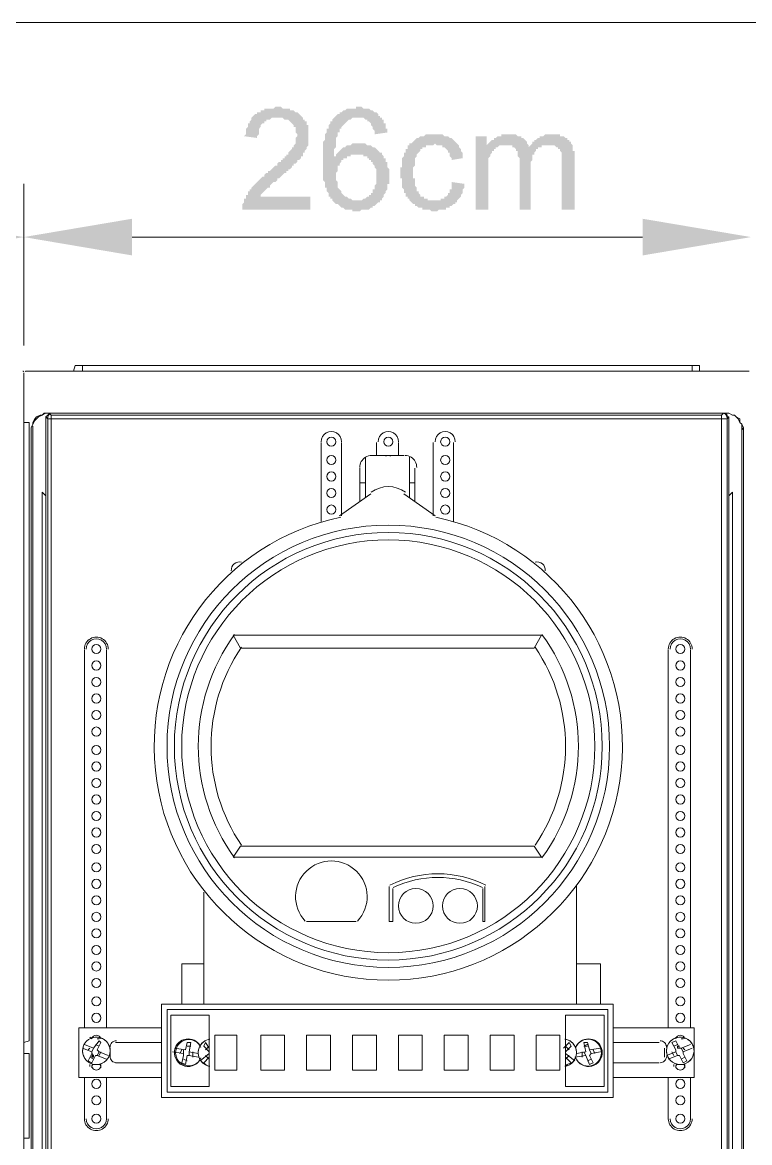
# Model space of a CAD drawing. Header units: millimetres. Extents: x -305 to 1353, y -289 to 1176.
# Drawn here: x 157.61 to 183.61, y 260.99 to 301.08 of the extents above; entities that cross this region are included whole.
import ezdxf

# ---------------------------------------------------------------- set-up
doc = ezdxf.new("R2010")
doc.units = ezdxf.units.MM
doc.header["$MEASUREMENT"] = 0
doc.layers.add('PDF3_0', color=7, linetype='Continuous')
doc.layers.add('PDF3_Cotas azul e laranja', color=7, linetype='Continuous', true_color=0x007eff)

msp = doc.modelspace()

# ---------------------------------------------------------------- hatches: boundary and pattern name
at = {"layer": 'PDF3_0', "true_color": 0xff7e00, "transparency": 33554559}
for points in [[(167.899, 294.84), (167.899, 294.381), (165.47, 294.381), (165.47, 294.446), (165.47, 294.512), (165.47, 294.578), (165.47, 294.578), (165.535, 294.643), (165.535, 294.709), (165.535, 294.709), (165.535, 294.775), (165.601, 294.775), (165.601, 294.84), (165.601, 294.906), (165.667, 294.906), (165.667, 294.972), (165.667, 295.037), (165.732, 295.037), (165.732, 295.103), (165.798, 295.103), (165.798, 295.169), (165.798, 295.169), (165.864, 295.234), (165.864, 295.234), (165.929, 295.3), (165.929, 295.3), (165.995, 295.366), (165.995, 295.366), (166.061, 295.431), (166.061, 295.431), (166.126, 295.497), (166.126, 295.497), (166.192, 295.563), (166.258, 295.563), (166.258, 295.628), (166.323, 295.694), (166.389, 295.694), (166.389, 295.76), (166.455, 295.76), (166.52, 295.825), (166.586, 295.891), (166.586, 295.891), (166.652, 295.957), (166.717, 295.957), (166.717, 296.022), (166.783, 296.088), (166.849, 296.088), (166.849, 296.154), (166.914, 296.154), (166.914, 296.219), (166.98, 296.219), (166.98, 296.285), (167.046, 296.285), (167.046, 296.351), (167.111, 296.351), (167.111, 296.416), (167.111, 296.416), (167.177, 296.482), (167.177, 296.482), (167.177, 296.482), (167.243, 296.548), (167.243, 296.613), (167.308, 296.613), (167.308, 296.679), (167.374, 296.745), (167.374, 296.81), (167.374, 296.81), (167.374, 296.876), (167.374, 296.942), (167.374, 296.942), (167.44, 297.007), (167.44, 297.007), (167.44, 297.073), (167.374, 297.139), (167.374, 297.204), (167.374, 297.204), (167.374, 297.27), (167.374, 297.336), (167.308, 297.336), (167.308, 297.401), (167.243, 297.467), (167.243, 297.467), (167.243, 297.467), (167.177, 297.533), (167.177, 297.533), (167.111, 297.598), (167.046, 297.598), (167.046, 297.598), (166.98, 297.598), (166.914, 297.664), (166.914, 297.664), (166.849, 297.664), (166.783, 297.664), (166.717, 297.664), (166.652, 297.664), (166.652, 297.664), (166.586, 297.664), (166.52, 297.664), (166.455, 297.598), (166.455, 297.598), (166.389, 297.598), (166.323, 297.598), (166.323, 297.533), (166.258, 297.533), (166.258, 297.467), (166.192, 297.467), (166.192, 297.467), (166.126, 297.401), (166.126, 297.336), (166.126, 297.336), (166.061, 297.27), (166.061, 297.204), (166.061, 297.204), (166.061, 297.139), (166.061, 297.073), (165.995, 297.007), (165.995, 297.007), (165.995, 296.942), (165.535, 297.007), (165.601, 297.073), (165.601, 297.073), (165.601, 297.139), (165.601, 297.204), (165.601, 297.27), (165.601, 297.27), (165.667, 297.336), (165.667, 297.401), (165.667, 297.467), (165.732, 297.467), (165.732, 297.533), (165.732, 297.533), (165.798, 297.598), (165.798, 297.664), (165.798, 297.664), (165.864, 297.73), (165.864, 297.73), (165.929, 297.795), (165.929, 297.795), (165.995, 297.795), (165.995, 297.861), (166.061, 297.861), (166.126, 297.861), (166.126, 297.927), (166.192, 297.927), (166.258, 297.927), (166.258, 297.992), (166.323, 297.992), (166.389, 297.992), (166.455, 297.992), (166.455, 297.992), (166.52, 297.992), (166.586, 297.992), (166.652, 298.058), (166.717, 298.058), (166.717, 298.058), (166.783, 298.058), (166.849, 298.058), (166.914, 297.992), (166.98, 297.992), (166.98, 297.992), (167.046, 297.992), (167.111, 297.992), (167.177, 297.992), (167.177, 297.927), (167.243, 297.927), (167.308, 297.927), (167.308, 297.927), (167.374, 297.861), (167.44, 297.861), (167.44, 297.861), (167.505, 297.795), (167.505, 297.795), (167.571, 297.73), (167.571, 297.73), (167.571, 297.73), (167.637, 297.664), (167.637, 297.598), (167.702, 297.598), (167.702, 297.533), (167.768, 297.533), (167.768, 297.467), (167.768, 297.401), (167.834, 297.401), (167.834, 297.336), (167.834, 297.27), (167.834, 297.27), (167.834, 297.204), (167.834, 297.139), (167.834, 297.073), (167.834, 297.007), (167.834, 297.007), (167.834, 297.007), (167.834, 296.942), (167.834, 296.876), (167.834, 296.81), (167.834, 296.81), (167.834, 296.745), (167.834, 296.679), (167.768, 296.613), (167.768, 296.613), (167.768, 296.548), (167.768, 296.548), (167.702, 296.482), (167.702, 296.416), (167.637, 296.416), (167.637, 296.351), (167.637, 296.285), (167.571, 296.285), (167.571, 296.219), (167.505, 296.154), (167.505, 296.154), (167.44, 296.154), (167.44, 296.088), (167.44, 296.088), (167.374, 296.022), (167.374, 296.022), (167.308, 296.022), (167.308, 295.957), (167.243, 295.957), (167.243, 295.891), (167.177, 295.825), (167.111, 295.825), (167.111, 295.76), (167.046, 295.76), (167.046, 295.694), (166.98, 295.694), (166.914, 295.628), (166.849, 295.563), (166.849, 295.563), (166.783, 295.497), (166.717, 295.497), (166.717, 295.431), (166.652, 295.366), (166.586, 295.366), (166.52, 295.3), (166.52, 295.3), (166.455, 295.234), (166.455, 295.169), (166.389, 295.169), (166.389, 295.169), (166.323, 295.103), (166.323, 295.103), (166.323, 295.103), (166.258, 295.037), (166.258, 295.037), (166.192, 294.972), (166.192, 294.972), (166.126, 294.906), (166.126, 294.84), (166.126, 294.84), (166.126, 294.84)], [(172.955, 295.366), (173.415, 295.3), (173.415, 295.234), (173.415, 295.169), (173.415, 295.169), (173.349, 295.103), (173.349, 295.037), (173.349, 294.972), (173.349, 294.972), (173.284, 294.906), (173.284, 294.84), (173.284, 294.84), (173.218, 294.775), (173.218, 294.775), (173.152, 294.709), (173.152, 294.643), (173.087, 294.643), (173.087, 294.578), (173.087, 294.578), (173.021, 294.578), (172.955, 294.512), (172.955, 294.512), (172.89, 294.512), (172.89, 294.446), (172.824, 294.446), (172.758, 294.446), (172.758, 294.381), (172.693, 294.381), (172.627, 294.381), (172.561, 294.381), (172.561, 294.381), (172.496, 294.381), (172.43, 294.315), (172.364, 294.315), (172.364, 294.315), (172.299, 294.315), (172.233, 294.315), (172.167, 294.381), (172.102, 294.381), (172.102, 294.381), (172.036, 294.381), (171.97, 294.381), (171.905, 294.381), (171.905, 294.446), (171.839, 294.446), (171.773, 294.446), (171.773, 294.446), (171.708, 294.512), (171.642, 294.512), (171.642, 294.578), (171.576, 294.578), (171.576, 294.578), (171.511, 294.643), (171.511, 294.643), (171.445, 294.709), (171.445, 294.709), (171.445, 294.775), (171.379, 294.775), (171.379, 294.84), (171.314, 294.84), (171.314, 294.906), (171.314, 294.972), (171.248, 294.972), (171.248, 295.037), (171.248, 295.103), (171.248, 295.103), (171.182, 295.169), (171.182, 295.234), (171.182, 295.234), (171.182, 295.3), (171.182, 295.366), (171.182, 295.431), (171.182, 295.497), (171.117, 295.497), (171.117, 295.563), (171.117, 295.628), (171.117, 295.694), (171.117, 295.76), (171.117, 295.825), (171.117, 295.891), (171.182, 295.891), (171.182, 295.957), (171.182, 296.022), (171.182, 296.088), (171.182, 296.088), (171.182, 296.154), (171.182, 296.219), (171.248, 296.285), (171.248, 296.285), (171.248, 296.351), (171.248, 296.416), (171.248, 296.416), (171.314, 296.416), (171.314, 296.482), (171.314, 296.548), (171.379, 296.548), (171.379, 296.613), (171.379, 296.679), (171.445, 296.679), (171.445, 296.745), (171.511, 296.745), (171.576, 296.81), (171.576, 296.81), (171.642, 296.876), (171.642, 296.876), (171.708, 296.942), (171.708, 296.942), (171.773, 296.942), (171.773, 296.942), (171.839, 297.007), (171.905, 297.007), (171.97, 297.007), (171.97, 297.007), (172.036, 297.073), (172.102, 297.073), (172.102, 297.073), (172.167, 297.073), (172.233, 297.073), (172.299, 297.073), (172.364, 297.073), (172.364, 297.073), (172.364, 297.073), (172.43, 297.073), (172.496, 297.073), (172.561, 297.073), (172.627, 297.073), (172.627, 297.073), (172.693, 297.007), (172.758, 297.007), (172.824, 297.007), (172.824, 297.007), (172.89, 296.942), (172.89, 296.942), (172.955, 296.942), (173.021, 296.876), (173.021, 296.876), (173.021, 296.876), (173.087, 296.81), (173.087, 296.81), (173.152, 296.745), (173.152, 296.745), (173.218, 296.679), (173.218, 296.679), (173.218, 296.613), (173.284, 296.548), (173.284, 296.548), (173.284, 296.482), (173.349, 296.416), (173.349, 296.351), (173.349, 296.351), (173.349, 296.285), (173.349, 296.219), (172.955, 296.154), (172.955, 296.219), (172.89, 296.285), (172.89, 296.351), (172.89, 296.416), (172.824, 296.416), (172.824, 296.482), (172.824, 296.482), (172.758, 296.548), (172.758, 296.548), (172.758, 296.548), (172.693, 296.613), (172.627, 296.613), (172.627, 296.679), (172.561, 296.679), (172.496, 296.679), (172.496, 296.679), (172.43, 296.679), (172.364, 296.745), (172.364, 296.745), (172.299, 296.679), (172.233, 296.679), (172.233, 296.679), (172.167, 296.679), (172.102, 296.679), (172.036, 296.679), (172.036, 296.613), (171.97, 296.613), (171.905, 296.613), (171.905, 296.548), (171.839, 296.548), (171.839, 296.482), (171.839, 296.482), (171.773, 296.416), (171.773, 296.416), (171.708, 296.351), (171.708, 296.351), (171.708, 296.285), (171.708, 296.285), (171.642, 296.219), (171.642, 296.154), (171.642, 296.154), (171.642, 296.088), (171.642, 296.022), (171.642, 295.957), (171.576, 295.891), (171.576, 295.825), (171.576, 295.76), (171.576, 295.76), (171.576, 295.694), (171.576, 295.628), (171.576, 295.563), (171.576, 295.497), (171.642, 295.497), (171.642, 295.431), (171.642, 295.366), (171.642, 295.3), (171.642, 295.234), (171.642, 295.234), (171.708, 295.169), (171.708, 295.103), (171.708, 295.103), (171.708, 295.037), (171.773, 295.037), (171.773, 294.972), (171.773, 294.972), (171.773, 294.972), (171.839, 294.906), (171.839, 294.84), (171.905, 294.84), (171.97, 294.84), (171.97, 294.775), (172.036, 294.775), (172.102, 294.775), (172.102, 294.709), (172.167, 294.709), (172.233, 294.709), (172.233, 294.709), (172.299, 294.709), (172.299, 294.709), (172.364, 294.709), (172.43, 294.709), (172.496, 294.709), (172.561, 294.709), (172.561, 294.775), (172.627, 294.775), (172.693, 294.775), (172.693, 294.84), (172.758, 294.84), (172.758, 294.84), (172.824, 294.906), (172.824, 294.906), (172.824, 294.972), (172.89, 294.972), (172.89, 295.037), (172.89, 295.103), (172.955, 295.103), (172.955, 295.169), (172.955, 295.234), (172.955, 295.3), (172.955, 295.366), (172.955, 295.366)], [(173.809, 294.381), (173.809, 297.007), (174.203, 297.007), (174.203, 296.679), (174.203, 296.679), (174.269, 296.745), (174.269, 296.745), (174.334, 296.81), (174.334, 296.81), (174.4, 296.876), (174.466, 296.876), (174.466, 296.942), (174.531, 296.942), (174.531, 296.942), (174.597, 297.007), (174.597, 297.007), (174.663, 297.007), (174.728, 297.007), (174.728, 297.073), (174.794, 297.073), (174.86, 297.073), (174.925, 297.073), (174.925, 297.073), (174.991, 297.073), (175.057, 297.073), (175.122, 297.073), (175.188, 297.073), (175.188, 297.073), (175.254, 297.073), (175.319, 297.007), (175.319, 297.007), (175.385, 297.007), (175.451, 297.007), (175.451, 296.942), (175.451, 296.942), (175.516, 296.942), (175.582, 296.876), (175.582, 296.876), (175.648, 296.81), (175.648, 296.81), (175.648, 296.745), (175.713, 296.679), (175.713, 296.679), (175.713, 296.613), (175.779, 296.679), (175.779, 296.679), (175.845, 296.745), (175.845, 296.81), (175.91, 296.81), (175.91, 296.876), (175.976, 296.876), (176.042, 296.942), (176.042, 296.942), (176.107, 296.942), (176.107, 297.007), (176.173, 297.007), (176.239, 297.007), (176.239, 297.007), (176.304, 297.073), (176.37, 297.073), (176.37, 297.073), (176.436, 297.073), (176.501, 297.073), (176.567, 297.073), (176.567, 297.073), (176.633, 297.073), (176.633, 297.073), (176.698, 297.073), (176.764, 297.073), (176.83, 297.073), (176.83, 297.007), (176.895, 297.007), (176.961, 297.007), (176.961, 297.007), (177.027, 296.942), (177.092, 296.942), (177.092, 296.876), (177.158, 296.876), (177.158, 296.876), (177.158, 296.81), (177.224, 296.81), (177.224, 296.745), (177.224, 296.745), (177.289, 296.679), (177.289, 296.613), (177.289, 296.613), (177.289, 296.548), (177.289, 296.482), (177.355, 296.482), (177.355, 296.416), (177.355, 296.351), (177.355, 296.285), (177.355, 296.219), (177.355, 296.219), (177.355, 294.381), (176.895, 294.381), (176.895, 296.022), (176.895, 296.088), (176.895, 296.154), (176.895, 296.219), (176.895, 296.285), (176.895, 296.351), (176.895, 296.351), (176.895, 296.416), (176.895, 296.416), (176.83, 296.482), (176.83, 296.548), (176.764, 296.548), (176.764, 296.613), (176.698, 296.613), (176.698, 296.613), (176.698, 296.613), (176.633, 296.679), (176.567, 296.679), (176.501, 296.679), (176.501, 296.679), (176.436, 296.679), (176.37, 296.679), (176.37, 296.679), (176.304, 296.679), (176.239, 296.679), (176.173, 296.679), (176.173, 296.613), (176.107, 296.613), (176.042, 296.613), (176.042, 296.548), (175.976, 296.548), (175.976, 296.482), (175.976, 296.482), (175.91, 296.416), (175.91, 296.416), (175.91, 296.351), (175.845, 296.351), (175.845, 296.285), (175.845, 296.219), (175.845, 296.219), (175.845, 296.154), (175.779, 296.088), (175.779, 296.022), (175.779, 295.957), (175.779, 295.891), (175.779, 294.381), (175.385, 294.381), (175.385, 296.088), (175.385, 296.154), (175.385, 296.219), (175.319, 296.285), (175.319, 296.351), (175.319, 296.351), (175.319, 296.416), (175.319, 296.482), (175.254, 296.482), (175.254, 296.548), (175.254, 296.548), (175.254, 296.548), (175.188, 296.613), (175.122, 296.613), (175.122, 296.679), (175.057, 296.679), (174.991, 296.679), (174.991, 296.679), (174.925, 296.679), (174.925, 296.679), (174.86, 296.679), (174.794, 296.679), (174.728, 296.679), (174.728, 296.679), (174.663, 296.679), (174.597, 296.613), (174.531, 296.613), (174.531, 296.613), (174.531, 296.548), (174.466, 296.548), (174.466, 296.482), (174.4, 296.482), (174.4, 296.416), (174.334, 296.351), (174.334, 296.351), (174.334, 296.285), (174.334, 296.285), (174.269, 296.219), (174.269, 296.219), (174.269, 296.154), (174.269, 296.088), (174.269, 296.022), (174.269, 296.022), (174.269, 295.957), (174.269, 295.891), (174.269, 295.825), (174.269, 295.76), (174.269, 295.76), (174.269, 294.381)]]:
    msp.add_hatch(color=30, dxfattribs=at).paths.add_polyline_path(points)
h = msp.add_hatch(color=30, dxfattribs=at)
h.paths.add_polyline_path([(170.657, 297.139), (170.197, 297.073), (170.197, 297.139), (170.197, 297.204), (170.132, 297.27), (170.132, 297.336), (170.132, 297.336), (170.066, 297.401), (170.066, 297.401), (170.066, 297.467), (170.066, 297.467), (170, 297.533), (169.935, 297.533), (169.935, 297.598), (169.869, 297.598), (169.869, 297.598), (169.803, 297.664), (169.738, 297.664), (169.672, 297.664), (169.672, 297.664), (169.606, 297.664), (169.606, 297.664), (169.541, 297.664), (169.475, 297.664), (169.475, 297.664), (169.409, 297.664), (169.344, 297.598), (169.278, 297.598), (169.278, 297.598), (169.212, 297.533), (169.212, 297.533), (169.212, 297.533), (169.147, 297.467), (169.147, 297.467), (169.081, 297.401), (169.081, 297.401), (169.015, 297.336), (169.015, 297.27), (168.95, 297.27), (168.95, 297.204), (168.95, 297.139), (168.884, 297.139), (168.884, 297.073), (168.884, 297.073), (168.884, 297.007), (168.884, 297.007), (168.818, 296.942), (168.818, 296.876), (168.818, 296.876), (168.818, 296.81), (168.818, 296.745), (168.818, 296.745), (168.818, 296.679), (168.818, 296.613), (168.753, 296.548), (168.753, 296.482), (168.753, 296.416), (168.753, 296.351), (168.753, 296.351), (168.753, 296.285), (168.818, 296.285), (168.818, 296.351), (168.884, 296.416), (168.884, 296.416), (168.95, 296.482), (168.95, 296.482), (169.015, 296.548), (169.015, 296.548), (169.081, 296.613), (169.147, 296.613), (169.147, 296.613), (169.212, 296.679), (169.278, 296.679), (169.278, 296.679), (169.344, 296.679), (169.409, 296.745), (169.475, 296.745), (169.475, 296.745), (169.541, 296.745), (169.606, 296.745), (169.672, 296.745), (169.672, 296.745), (169.672, 296.745), (169.738, 296.745), (169.803, 296.745), (169.869, 296.745), (169.869, 296.745), (169.935, 296.679), (170, 296.679), (170, 296.679), (170.066, 296.679), (170.132, 296.613), (170.132, 296.613), (170.197, 296.613), (170.263, 296.548), (170.263, 296.548), (170.329, 296.482), (170.329, 296.482), (170.394, 296.416), (170.394, 296.416), (170.46, 296.416), (170.46, 296.351), (170.526, 296.285), (170.526, 296.285), (170.526, 296.219), (170.591, 296.219), (170.591, 296.154), (170.591, 296.088), (170.657, 296.088), (170.657, 296.022), (170.657, 295.957), (170.657, 295.891), (170.657, 295.891), (170.723, 295.825), (170.723, 295.76), (170.723, 295.694), (170.723, 295.694), (170.723, 295.628), (170.723, 295.563), (170.723, 295.497), (170.723, 295.497), (170.723, 295.431), (170.723, 295.366), (170.723, 295.3), (170.657, 295.3), (170.657, 295.234), (170.657, 295.169), (170.657, 295.103), (170.657, 295.103), (170.591, 295.037), (170.591, 294.972), (170.591, 294.972), (170.591, 294.972), (170.526, 294.906), (170.526, 294.84), (170.46, 294.775), (170.46, 294.775), (170.46, 294.709), (170.394, 294.709), (170.394, 294.643), (170.329, 294.643), (170.263, 294.578), (170.263, 294.578), (170.197, 294.512), (170.197, 294.512), (170.132, 294.512), (170.132, 294.446), (170.066, 294.446), (170.066, 294.446), (170, 294.381), (169.935, 294.381), (169.869, 294.381), (169.869, 294.381), (169.803, 294.381), (169.738, 294.381), (169.672, 294.315), (169.672, 294.315), (169.606, 294.315), (169.606, 294.315), (169.541, 294.315), (169.475, 294.315), (169.409, 294.315), (169.409, 294.381), (169.344, 294.381), (169.278, 294.381), (169.212, 294.381), (169.212, 294.381), (169.147, 294.381), (169.081, 294.446), (169.081, 294.446), (169.015, 294.446), (168.95, 294.512), (168.95, 294.512), (168.884, 294.578), (168.884, 294.578), (168.818, 294.578), (168.753, 294.643), (168.753, 294.643), (168.687, 294.709), (168.687, 294.775), (168.621, 294.775), (168.621, 294.775), (168.621, 294.84), (168.556, 294.84), (168.556, 294.906), (168.556, 294.972), (168.556, 294.972), (168.49, 295.037), (168.49, 295.037), (168.49, 295.103), (168.49, 295.169), (168.424, 295.169), (168.424, 295.234), (168.424, 295.3), (168.424, 295.3), (168.424, 295.366), (168.359, 295.431), (168.359, 295.497), (168.359, 295.497), (168.359, 295.563), (168.359, 295.628), (168.359, 295.694), (168.359, 295.76), (168.359, 295.825), (168.359, 295.891), (168.359, 295.957), (168.359, 295.957), (168.359, 296.022), (168.359, 296.088), (168.359, 296.154), (168.359, 296.219), (168.359, 296.285), (168.359, 296.351), (168.359, 296.416), (168.359, 296.482), (168.359, 296.548), (168.359, 296.548), (168.359, 296.613), (168.359, 296.679), (168.359, 296.745), (168.359, 296.81), (168.359, 296.81), (168.424, 296.876), (168.424, 296.942), (168.424, 297.007), (168.424, 297.007), (168.424, 297.073), (168.49, 297.139), (168.49, 297.139), (168.49, 297.204), (168.49, 297.27), (168.556, 297.27), (168.556, 297.336), (168.556, 297.401), (168.556, 297.401), (168.621, 297.467), (168.621, 297.467), (168.621, 297.533), (168.687, 297.533), (168.687, 297.598), (168.687, 297.598), (168.687, 297.598), (168.753, 297.664), (168.753, 297.664), (168.818, 297.73), (168.818, 297.73), (168.884, 297.795), (168.95, 297.795), (168.95, 297.861), (169.015, 297.861), (169.015, 297.861), (169.081, 297.927), (169.147, 297.927), (169.147, 297.927), (169.212, 297.992), (169.278, 297.992), (169.278, 297.992), (169.344, 297.992), (169.409, 297.992), (169.475, 297.992), (169.541, 297.992), (169.541, 298.058), (169.606, 298.058), (169.606, 298.058), (169.672, 298.058), (169.738, 298.058), (169.803, 297.992), (169.869, 297.992), (169.869, 297.992), (169.935, 297.992), (170, 297.992), (170, 297.992), (170.066, 297.927), (170.132, 297.927), (170.132, 297.927), (170.197, 297.861), (170.263, 297.861), (170.263, 297.861), (170.329, 297.795), (170.329, 297.795), (170.329, 297.73), (170.394, 297.73), (170.394, 297.664), (170.46, 297.664), (170.46, 297.598), (170.526, 297.598), (170.526, 297.533), (170.526, 297.467), (170.591, 297.467), (170.591, 297.401), (170.591, 297.336), (170.591, 297.27), (170.657, 297.27), (170.657, 297.204), (170.657, 297.139), (170.657, 297.139)], flags=0)
h.paths.add_polyline_path([(168.818, 295.563), (168.818, 295.497), (168.818, 295.497), (168.818, 295.431), (168.884, 295.366), (168.884, 295.3), (168.884, 295.3), (168.884, 295.234), (168.884, 295.169), (168.95, 295.103), (168.95, 295.103), (168.95, 295.103), (169.015, 295.037), (169.015, 294.972), (169.015, 294.972), (169.081, 294.906), (169.081, 294.906), (169.147, 294.84), (169.212, 294.84), (169.212, 294.84), (169.278, 294.775), (169.278, 294.775), (169.344, 294.775), (169.409, 294.709), (169.409, 294.709), (169.475, 294.709), (169.541, 294.709), (169.606, 294.709), (169.606, 294.709), (169.672, 294.709), (169.738, 294.709), (169.738, 294.709), (169.803, 294.775), (169.869, 294.775), (169.869, 294.775), (169.935, 294.84), (170, 294.84), (170, 294.906), (170.066, 294.906), (170.066, 294.906), (170.066, 294.972), (170.132, 294.972), (170.132, 295.037), (170.132, 295.103), (170.197, 295.103), (170.197, 295.169), (170.197, 295.234), (170.197, 295.234), (170.263, 295.3), (170.263, 295.366), (170.263, 295.431), (170.263, 295.497), (170.263, 295.497), (170.263, 295.563), (170.263, 295.628), (170.263, 295.628), (170.263, 295.694), (170.263, 295.76), (170.263, 295.825), (170.197, 295.891), (170.197, 295.891), (170.197, 295.957), (170.132, 296.022), (170.132, 296.022), (170.132, 296.088), (170.066, 296.088), (170.066, 296.154), (170, 296.154), (170, 296.219), (169.935, 296.219), (169.935, 296.285), (169.869, 296.285), (169.803, 296.285), (169.803, 296.351), (169.738, 296.351), (169.672, 296.351), (169.606, 296.351), (169.606, 296.351), (169.541, 296.351), (169.475, 296.351), (169.475, 296.351), (169.409, 296.351), (169.344, 296.351), (169.344, 296.285), (169.278, 296.285), (169.212, 296.285), (169.212, 296.219), (169.147, 296.219), (169.081, 296.219), (169.081, 296.154), (169.015, 296.154), (169.015, 296.088), (169.015, 296.088), (168.95, 296.022), (168.95, 295.957), (168.884, 295.957), (168.884, 295.891), (168.884, 295.825), (168.884, 295.825), (168.884, 295.76), (168.818, 295.694), (168.818, 295.628), (168.818, 295.628), (168.818, 295.563)], flags=0)

# ---------------------------------------------------------------- linework, layer by layer
at = {"layer": 'PDF3_0', "lineweight": 5}
for points in [[(159.428, 288.602), (159.494, 288.799), (159.757, 288.799), (159.757, 288.602)], [(181.558, 288.799), (159.757, 288.799)], [(181.558, 288.602), (181.558, 288.799), (181.82, 288.799), (181.82, 288.602)], [(157.721, 288.602), (183.593, 288.602)], [(182.674, 287.092), (158.575, 287.092), (158.509, 287.026), (158.443, 286.961)], [(158.509, 287.092), (182.805, 287.092), (182.871, 287.092), (183.002, 287.026), (183.068, 287.026), (183.134, 286.961), (183.265, 286.895), (183.265, 286.764), (183.331, 286.698), (183.396, 286.567), (183.396, 286.501), (183.396, 236.858)], [(158.575, 287.092), (158.64, 287.026), (182.608, 287.026), (182.674, 287.092), (182.74, 287.092), (182.805, 287.026), (182.805, 286.961), (182.871, 286.961)], [(183.396, 286.501), (183.331, 286.567), (183.331, 286.698), (183.265, 286.764), (183.199, 286.895), (183.134, 286.961), (183.068, 287.026), (183.002, 287.026), (182.871, 287.092), (182.74, 287.092)], [(157.655, 264.569), (157.852, 264.634), (157.852, 286.764), (157.655, 286.764)], [(158.509, 286.895), (158.64, 286.895), (158.64, 253.471)], [(182.608, 251.567), (182.608, 286.895), (158.64, 286.895), (158.64, 287.026)], [(182.805, 286.895), (182.608, 286.895), (182.608, 287.026)], [(182.871, 284.137), (182.871, 286.961), (182.805, 286.895), (182.805, 251.567)], [(157.918, 286.501), (157.918, 236.858)], [(157.984, 286.632), (157.984, 236.924)], [(183.331, 286.632), (183.331, 236.924)], [(168.293, 286.041), (168.293, 283.218)], [(169.015, 283.415), (169.015, 286.041)], [(170.263, 286.041), (170.263, 285.582)], [(171.051, 285.582), (171.051, 286.041)], [(172.299, 286.041), (172.299, 283.415)], [(173.021, 283.218), (173.021, 286.041)], [(170.066, 285.582), (171.248, 285.582)], [(170.657, 285.582), (170.591, 285.582)], [(171.445, 285.516), (171.445, 284.597)], [(169.672, 285.122), (169.672, 284.597)], [(171.642, 285.122), (171.642, 284.597)], [(158.443, 238.171), (158.443, 284.137), (158.312, 284.268), (158.312, 238.171)], [(183.002, 284.268), (183.002, 238.171), (183.002, 237.974), (182.937, 237.843), (182.805, 237.646), (182.74, 237.515), (182.608, 237.383), (182.411, 237.318), (182.214, 237.252), (182.083, 237.252), (159.231, 237.252), (159.034, 237.252), (158.903, 237.318), (158.706, 237.383), (158.575, 237.515), (158.443, 237.646), (158.378, 237.843), (158.312, 237.974), (158.312, 238.171), (158.312, 284.268)], [(158.312, 284.268), (158.312, 284.268)], [(169.869, 284.071), (169.869, 284.597), (169.672, 284.597), (169.672, 283.94)], [(171.642, 283.94), (171.642, 284.597), (171.445, 284.597), (171.445, 284.071)], [(183.002, 238.171), (183.002, 284.268), (182.871, 284.137), (182.871, 238.171)], [(158.443, 284.137), (158.443, 284.137)], [(168.95, 283.415), (170.066, 284.203)], [(171.248, 284.203), (172.364, 283.415)], [(182.871, 284.137), (182.871, 284.137)], [(160.61, 278.621), (160.61, 278.621)], [(180.704, 278.621), (180.704, 278.621)], [(181.492, 278.621), (181.492, 278.621)], [(177.421, 270.216), (177.421, 265.948)], [(164.091, 265.948), (164.091, 269.953)], [(170.854, 270.085), (170.854, 268.903), (170.723, 268.903), (170.723, 270.15)], [(174.137, 270.15), (174.137, 268.903), (174.072, 268.903), (174.072, 270.085)], [(169.541, 268.903), (167.768, 268.903)], [(164.091, 267.392), (163.303, 267.392), (163.303, 265.948)], [(177.421, 267.392), (178.274, 267.392), (178.274, 265.948)], [(162.58, 265.094), (159.625, 265.094), (159.625, 263.321), (162.58, 263.321)], [(178.734, 263.321), (181.623, 263.321), (181.623, 265.094), (178.734, 265.094)], [(160.676, 264.109), (160.348, 264.24), (160.282, 264.306), (160.413, 264.569), (160.348, 264.634), (160.151, 264.372), (159.822, 264.503)], [(160.085, 264.766), (160.085, 264.7), (160.019, 264.766)], [(160.282, 264.7), (160.348, 264.7), (160.348, 264.766), (160.348, 264.7)], [(180.638, 264.109), (180.967, 264.24), (180.967, 264.306), (180.835, 264.569), (180.967, 264.634), (181.098, 264.372), (181.164, 264.372), (181.492, 264.503)], [(181.164, 264.7), (181.229, 264.7), (181.229, 264.766), (181.229, 264.7)], [(181.229, 264.7), (181.229, 264.7)], [(160.61, 263.978), (160.282, 264.109), (160.216, 264.109), (160.085, 263.846), (159.954, 263.912), (160.085, 264.175), (160.085, 264.24), (159.757, 264.372)], [(159.954, 264.306), (160.019, 264.372)], [(160.151, 264.372), (160.085, 264.24)], [(160.348, 264.437), (160.216, 264.503)], [(160.282, 264.109), (160.348, 264.24)], [(160.413, 264.24), (160.348, 264.109)], [(160.742, 264.372), (160.742, 264.043)], [(162.58, 264.569), (160.939, 264.569)], [(162.974, 264.24), (163.368, 264.175), (163.368, 264.109), (163.303, 263.846), (163.434, 263.781), (163.5, 264.109), (163.565, 264.109), (163.894, 264.043)], [(163.04, 264.372), (163.434, 264.306), (163.5, 264.569), (163.631, 264.569), (163.565, 264.24), (163.894, 264.175)], [(163.237, 264.175), (163.303, 264.306)], [(163.368, 264.306), (163.368, 264.175)], [(163.434, 264.306), (163.434, 264.306)], [(163.631, 264.437), (163.5, 264.437), (163.565, 264.437)], [(163.565, 264.24), (163.565, 264.24)], [(163.565, 264.109), (163.565, 264.24)], [(163.697, 264.24), (163.697, 264.043)], [(164.288, 264.372), (164.156, 264.569), (164.091, 264.437), (164.288, 264.24), (164.288, 264.175), (163.959, 263.912)], [(164.288, 264.437), (164.156, 264.306)], [(176.961, 264.372), (177.158, 264.569), (177.224, 264.437), (177.027, 264.24), (177.027, 264.175), (177.355, 263.912)], [(177.158, 264.306), (177.027, 264.437)], [(178.274, 264.24), (177.946, 264.175), (177.88, 264.109), (178.012, 263.846), (177.88, 263.781), (177.749, 264.109), (177.355, 264.043)], [(178.274, 264.372), (177.88, 264.306), (177.815, 264.569), (177.683, 264.569), (177.749, 264.24), (177.421, 264.175)], [(177.618, 264.043), (177.618, 264.24)], [(177.815, 264.437), (177.683, 264.437)], [(177.683, 264.24), (177.749, 264.109)], [(177.946, 264.175), (177.88, 264.306)], [(178.012, 264.306), (178.077, 264.175)], [(180.376, 264.569), (178.734, 264.569)], [(180.573, 264.043), (180.573, 264.372)], [(180.704, 263.978), (181.032, 264.109), (181.098, 264.109), (181.229, 263.846), (181.361, 263.912), (181.229, 264.175), (181.229, 264.24), (181.558, 264.372)], [(180.901, 264.109), (180.835, 264.24)], [(181.032, 264.503), (180.901, 264.437)], [(180.967, 264.24), (181.032, 264.109)], [(181.098, 264.372), (181.032, 264.372), (181.032, 264.437), (181.098, 264.437), (181.032, 264.437)], [(181.032, 264.437), (181.032, 264.437)], [(181.229, 264.24), (181.164, 264.372)], [(181.229, 264.372), (181.295, 264.306)], [(157.655, 264.175), (157.852, 264.175), (157.852, 261.154), (157.655, 261.154)], [(160.019, 264.043), (160.151, 263.978)], [(160.085, 264.175), (160.151, 264.109), (160.151, 264.043), (160.085, 264.109), (160.085, 264.043), (160.151, 264.043)], [(160.939, 263.846), (162.58, 263.846)], [(163.368, 263.978), (163.5, 263.912)], [(164.288, 264.043), (164.091, 263.846), (164.156, 263.781), (164.288, 263.715)], [(164.288, 263.978), (164.156, 264.109)], [(164.288, 264.175), (164.288, 264.109)], [(177.027, 264.109), (177.027, 264.175)], [(177.158, 264.109), (177.027, 263.978)], [(177.027, 264.043), (177.224, 263.846), (177.092, 263.781), (177.027, 263.715)], [(177.749, 264.109), (177.749, 264.109)], [(177.815, 263.912), (177.946, 263.978)], [(178.734, 263.846), (180.376, 263.846)], [(181.164, 263.978), (181.295, 264.043)], [(160.019, 263.781), (160.019, 263.715)], [(180.901, 263.781), (180.901, 263.715)], [(160.61, 261.811), (160.61, 261.811)]]:
    msp.add_lwpolyline(points, dxfattribs=at)
for points in [[(157.655, 236.661), (157.655, 288.537)], [(157.918, 286.501), (157.918, 286.567), (157.984, 286.698), (157.984, 286.764), (158.049, 286.895), (158.115, 286.961), (158.246, 287.026), (158.312, 287.026), (158.443, 287.092), (158.509, 287.092), (158.378, 287.092), (158.312, 287.026), (158.181, 286.961), (158.115, 286.895), (158.049, 286.829), (157.984, 286.698), (157.918, 286.567)], [(176.173, 279.146), (175.91, 278.687), (165.404, 278.687), (165.141, 279.146)], [(159.822, 265.094), (159.822, 278.621)], [(160.61, 278.621), (160.61, 265.094)], [(180.704, 265.094), (180.704, 278.621)], [(181.492, 278.621), (181.492, 265.094)], [(165.404, 271.595), (175.91, 271.595), (176.173, 271.201), (165.141, 271.201)], [(162.58, 262.599), (162.58, 265.948), (178.734, 265.948), (178.734, 262.599)], [(178.537, 265.751), (162.777, 265.751), (162.777, 262.796), (178.537, 262.796)], [(164.288, 265.554), (164.288, 262.993), (162.909, 262.993), (162.909, 265.554)], [(177.027, 262.993), (177.027, 265.554), (178.406, 265.554), (178.406, 262.993)], [(164.485, 263.584), (164.485, 264.831), (165.273, 264.831), (165.273, 263.584)], [(166.98, 264.831), (166.98, 263.584), (166.126, 263.584), (166.126, 264.831)], [(168.621, 263.584), (167.768, 263.584), (167.768, 264.831), (168.621, 264.831)], [(169.409, 264.831), (170.263, 264.831), (170.263, 263.584), (169.409, 263.584)], [(171.905, 264.831), (171.905, 263.584), (171.051, 263.584), (171.051, 264.831)], [(172.693, 263.584), (172.693, 264.831), (173.546, 264.831), (173.546, 263.584)], [(175.188, 263.584), (174.334, 263.584), (174.334, 264.831), (175.188, 264.831)], [(176.83, 264.831), (176.83, 263.584), (175.976, 263.584), (175.976, 264.831)], [(180.967, 264.7), (180.967, 264.766)], [(159.822, 261.811), (159.822, 263.321)], [(160.61, 263.321), (160.61, 261.811)], [(180.704, 261.811), (180.704, 263.321)], [(181.492, 263.321), (181.492, 261.811)]]:
    msp.add_lwpolyline(points, close=True, dxfattribs=at)
for points in [[(158.509, 238.532, 0.340424), (158.64, 238.368), (158.64, 238.5), (158.509, 238.5), (158.509, 247.561), (158.509, 286.895), (158.443, 286.961), (158.443, 284.137)], [(169.672, 285.155, -0.258799), (169.869, 285.516), (169.869, 284.597)], [(171.708, 285.155, 0.258753), (171.507, 285.517, 0.140404), (171.281, 285.582)], [(160.656, 263.996, 0.072957), (160.719, 264.125, 0.86362), (159.842, 264.551, 0.072957), (159.78, 264.422, 0.86362), (160.656, 263.996)], [(164.312, 263.721, -0.179017), (164.013, 263.887, -0.589021), (164.31, 264.694, 0.539876), (163.97, 263.944, 0.073301), (164.063, 263.836)], [(177.251, 263.836, 0.073301), (177.344, 263.944, 0.540092), (177.004, 264.694, -0.589122), (177.302, 263.886, -0.179301), (177.002, 263.721)], [(181.6, 264.422, 0.072957), (181.538, 264.551, 0.863582), (180.661, 264.125, 0.073266), (180.724, 263.996, 0.86362), (181.6, 264.422)], [(160.086, 263.666, -0.250139), (160.135, 263.8, 0.179636), (160.086, 263.697)], [(160.413, 263.666, 0.250139), (160.364, 263.8, -0.179636), (160.413, 263.715), (160.413, 263.781)], [(180.967, 263.697, -0.179543), (181.026, 263.809, 0.250139), (180.967, 263.666)], [(181.294, 263.666, 0.250139), (181.245, 263.8, -0.179358), (181.295, 263.715), (181.295, 263.781)]]:
    msp.add_lwpolyline(points, format="xyb", dxfattribs=at)
for points in [[(163.988, 264.394, 0.671252), (163.077, 264.394, 0.07325), (163.042, 264.255, 0.863665), (163.988, 264.021, -4.846854)], [(177.392, 264.021, 0.863597), (178.338, 264.255, 0.073242), (178.303, 264.394, 0.670836), (177.392, 264.394, -4.93259)]]:
    msp.add_lwpolyline(points, format="xyb", close=True, dxfattribs=at)
for centre, radius in [((168.654, 286.074), 0.164), ((168.654, 286.074), 0.164), ((170.69, 286.074), 0.164), ((170.69, 286.074), 0.164), ((172.726, 286.074), 0.164), ((172.726, 286.074), 0.164), ((168.654, 285.417), 0.164), ((168.654, 285.417), 0.164), ((172.726, 285.417), 0.164), ((172.726, 285.417), 0.164), ((168.654, 284.826), 0.164), ((168.654, 284.826), 0.164), ((172.726, 284.826), 0.164), ((172.726, 284.826), 0.164), ((168.654, 284.235), 0.164), ((168.654, 284.235), 0.164), ((172.726, 284.235), 0.164), ((172.726, 284.235), 0.164), ((168.654, 283.644), 0.164), ((168.654, 283.644), 0.164), ((172.726, 283.644), 0.164), ((172.726, 283.644), 0.164), ((170.69, 275.174), 7.913), ((170.69, 275.174), 7.65), ((170.69, 275.174), 7.387), ((160.249, 278.654), 0.164), ((160.249, 278.654), 0.164), ((181.131, 278.654), 0.164), ((181.131, 278.654), 0.164), ((160.249, 278.063), 0.164), ((160.249, 278.063), 0.164), ((181.131, 278.063), 0.164), ((181.131, 278.063), 0.164), ((160.249, 277.472), 0.164), ((160.249, 277.472), 0.164), ((181.131, 277.472), 0.164), ((181.131, 277.472), 0.164), ((160.249, 276.881), 0.164), ((160.249, 276.881), 0.164), ((181.131, 276.881), 0.164), ((181.131, 276.881), 0.164), ((160.249, 276.29), 0.164), ((160.249, 276.29), 0.164), ((181.131, 276.29), 0.164), ((181.131, 276.29), 0.164), ((160.249, 275.699), 0.164), ((160.249, 275.699), 0.164), ((181.131, 275.699), 0.164), ((181.131, 275.699), 0.164), ((160.249, 275.042), 0.164), ((160.249, 275.042), 0.164), ((181.131, 275.042), 0.164), ((181.131, 275.042), 0.164), ((160.249, 274.451), 0.164), ((160.249, 274.451), 0.164), ((181.131, 274.451), 0.164), ((181.131, 274.451), 0.164), ((160.249, 273.86), 0.164), ((160.249, 273.86), 0.164), ((181.131, 273.86), 0.164), ((181.131, 273.86), 0.164), ((160.249, 273.269), 0.164), ((160.249, 273.269), 0.164), ((181.131, 273.269), 0.164), ((181.131, 273.269), 0.164), ((160.249, 272.678), 0.164), ((160.249, 272.678), 0.164), ((181.131, 272.678), 0.164), ((181.131, 272.678), 0.164), ((160.249, 272.087), 0.164), ((160.249, 272.087), 0.164), ((181.131, 272.087), 0.164), ((181.131, 272.087), 0.164), ((160.249, 271.496), 0.164), ((160.249, 271.496), 0.164), ((181.131, 271.496), 0.164), ((181.131, 271.496), 0.164), ((160.249, 270.84), 0.164), ((160.249, 270.84), 0.164), ((181.131, 270.84), 0.164), ((181.131, 270.84), 0.164), ((160.249, 270.249), 0.164), ((160.249, 270.249), 0.164), ((181.131, 270.249), 0.164), ((181.131, 270.249), 0.164), ((160.249, 269.658), 0.164), ((160.249, 269.658), 0.164), ((171.675, 269.461), 0.624), ((173.251, 269.461), 0.624), ((181.131, 269.658), 0.164), ((181.131, 269.658), 0.164), ((160.249, 269.067), 0.164), ((160.249, 269.067), 0.164), ((181.131, 269.067), 0.164), ((181.131, 269.067), 0.164), ((160.249, 268.476), 0.164), ((160.249, 268.476), 0.164), ((181.131, 268.476), 0.164), ((181.131, 268.476), 0.164), ((160.249, 267.885), 0.164), ((160.249, 267.885), 0.164), ((181.131, 267.885), 0.164), ((181.131, 267.885), 0.164), ((160.249, 267.294), 0.164), ((160.249, 267.294), 0.164), ((181.131, 267.294), 0.164), ((181.131, 267.294), 0.164), ((160.249, 266.703), 0.164), ((160.249, 266.703), 0.164), ((181.131, 266.703), 0.164), ((181.131, 266.703), 0.164), ((160.249, 266.046), 0.164), ((160.249, 266.046), 0.164), ((181.131, 266.046), 0.164), ((181.131, 266.046), 0.164), ((160.249, 265.455), 0.164), ((160.249, 265.455), 0.164), ((181.131, 265.455), 0.164), ((181.131, 265.455), 0.164), ((160.249, 264.273), 0.493), ((181.131, 264.273), 0.493), ((160.249, 263.091), 0.164), ((160.249, 263.091), 0.164), ((181.131, 263.091), 0.164), ((181.131, 263.091), 0.164), ((160.249, 262.5), 0.164), ((160.249, 262.5), 0.164), ((181.131, 262.5), 0.164), ((181.131, 262.5), 0.164), ((160.249, 261.844), 0.164), ((160.249, 261.844), 0.164), ((181.131, 261.844), 0.164), ((181.131, 261.844), 0.164)]:
    msp.add_circle(centre, radius, dxfattribs=at)
for centre, radius, start, end in [((157.623, 288.569), 0.0328, 0.0209, 89.9791), ((157.754, 288.569), 0.0328, 90.0209, 179.9791), ((158.673, 286.928), 0.164, 89.9915, 180.0085), ((182.641, 286.928), 0.164, 359.9915, 90.0085), ((168.654, 286.074), 0.361, 0.0024, 180.0058), ((170.69, 286.074), 0.361, 0.0024, 180.0058), ((172.726, 286.074), 0.361, 0.0024, 180.0058), ((170.099, 285.155), 0.426, 89.9833, 121.9954), ((170.69, 285.417), 0.164, 59.0046, 120.9954), ((170.69, 283.447), 1.018, 53.1734, 126.8327), ((170.69, 275.174), 8.372, 101.6785, 78.3215), ((165.371, 281.477), 0.296, 75.9723, 184.5082), ((176.009, 281.478), 0.295, 355.4813, 104.0707), ((160.249, 278.654), 0.427, 359.9996, 180.0017), ((170.69, 275.174), 6.796, 143.9698, 216.0302), ((170.69, 275.174), 6.796, 323.9698, 36.0302), ((181.131, 278.654), 0.427, 359.9996, 180.0017), ((160.249, 278.654), 0.361, 0.0024, 180.0058), ((170.69, 275.174), 6.337, 146.0079, 213.9921), ((170.69, 275.174), 6.337, 326.0079, 33.9921), ((181.131, 278.654), 0.361, 0.0024, 180.0058), ((168.654, 269.789), 1.28, 317.1587, 222.8434), ((172.463, 266.768), 3.842, 63.5234, 116.481), ((172.463, 266.769), 3.71, 64.472, 115.5327), ((160.249, 264.667), 0.164, 14.8918, 165.1236), ((160.971, 264.405), 0.23, 89.9999, 180.0001), ((180.408, 264.405), 0.23, 359.9999, 90.0001), ((181.131, 264.667), 0.164, 14.8918, 165.1082), ((177.847, 264.208), 0.295, 93.1653, 118.0508), ((160.971, 264.076), 0.23, 179.9999, 270.0001), ((180.408, 264.076), 0.23, 269.9999, 0.0001), ((160.249, 263.748), 0.164, 179.9915, 0.0085), ((181.131, 263.748), 0.164, 179.9915, 0.0085), ((160.249, 261.844), 0.427, 179.9983, 0.0017), ((160.249, 261.844), 0.361, 179.9942, 0.0058), ((181.131, 261.844), 0.427, 179.9983, 0.0017), ((181.131, 261.844), 0.361, 179.9942, 0.0058)]:
    msp.add_arc(centre, radius, start, end, dxfattribs=at)
at = {"layer": 'PDF3_Cotas azul e laranja', "lineweight": 5}
for points in [[(235.6, 301.079), (57.582, 301.079)], [(157.655, 289.521), (157.655, 295.3)], [(179.785, 293.396), (161.53, 293.396)]]:
    msp.add_lwpolyline(points, dxfattribs=at)
msp.add_lwpolyline([(157.655, 295.3), (157.655, 289.521)], close=True, dxfattribs=at)
at = {"layer": 'PDF3_Cotas azul e laranja', "transparency": 33554559}
for points in [[(153.781, 294.052), (153.781, 292.739), (157.655, 293.396)], [(161.53, 294.052), (161.53, 292.739), (157.655, 293.396)], [(179.785, 294.052), (179.785, 292.739), (183.659, 293.396)]]:
    msp.add_solid(points, dxfattribs=at)

doc.saveas('drawing.dxf')
